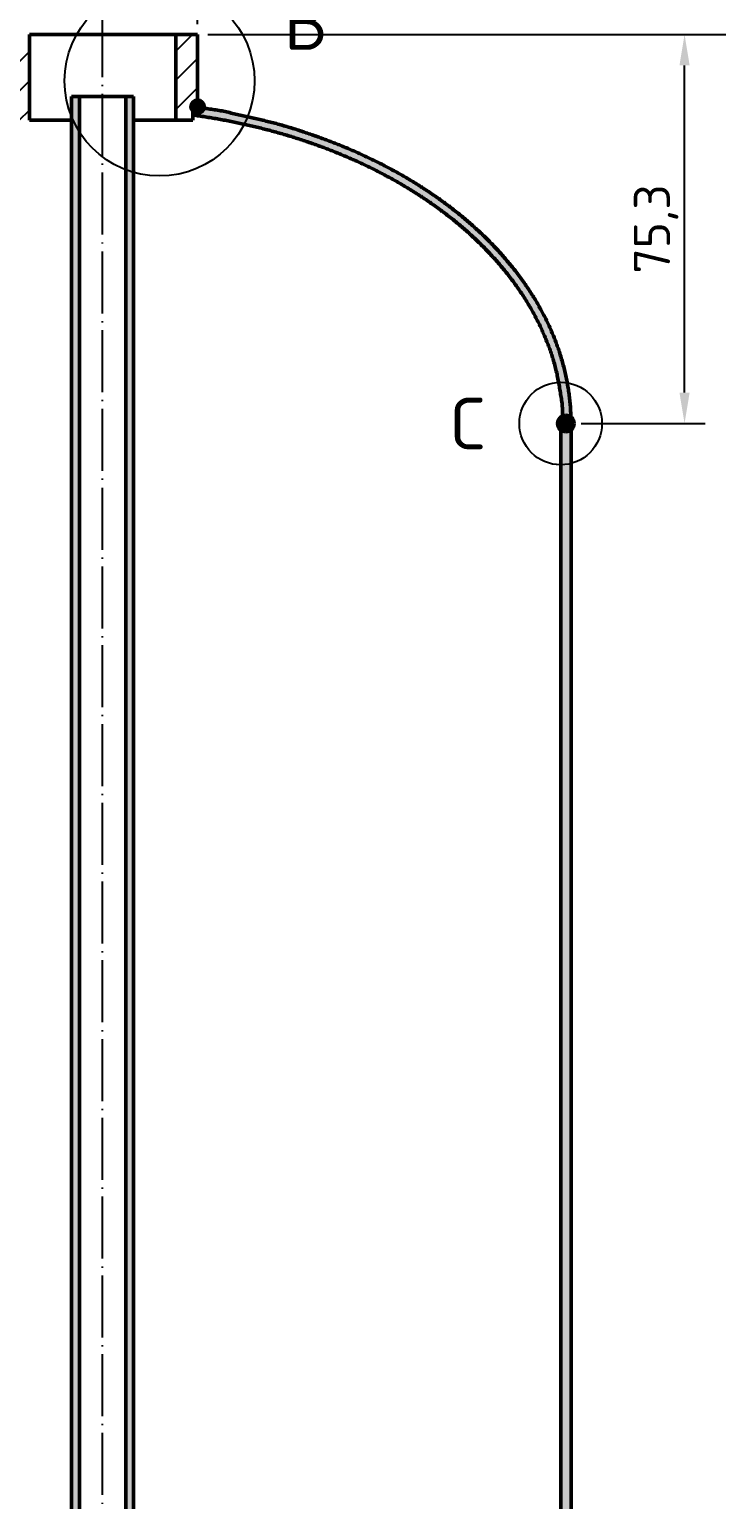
# Model space of a CAD drawing. Header units: millimetres. Extents: x 0 to 594, y 0 to 420.
# Drawn here: x 88.6 to 155.2, y 205.8 to 348.1 of the extents above; entities that cross this region are included whole.
import ezdxf
from ezdxf.enums import TextEntityAlignment as Align

# ---------------------------------------------------------------- set-up
doc = ezdxf.new("R2010")
doc.units = ezdxf.units.MM
doc.linetypes.add('ISO04-TRAZO-PUNTO', pattern=[7.625, 6, -0.75, 0.125, -0.75])
for name, color, linetype, lineweight in [('01-VISIBLE', 7, 'CONTINUOUS', 50), ('03-EJE', 1, 'ISO04-TRAZO-PUNTO', 25), ('04-COTA', 3, 'CONTINUOUS', 25), ('05-RAYADO', 8, 'CONTINUOUS', 25), ('06-TEXTO', 7, 'CONTINUOUS', 25), ('08-FINA', 5, 'CONTINUOUS', 25)]:
    doc.layers.add(name, color=color, linetype=linetype, lineweight=lineweight)
doc.styles.add('ISO3098', font='isocpeur.ttf')
doc.dimstyles.new('FLAMA-ISO', dxfattribs={"dimtxt": 3.5, "dimasz": 3, "dimexe": 2, "dimexo": 1, "dimgap": 1, "dimtad": 1, "dimdec": 1, "dimtxsty": 'ISO3098', "dimcen": 2.5, "dimclrd": 3, "dimclre": 3, "dimclrt": 3, "dimazin": 3, "dimtfac": 1, "dimtmove": 0, "dimatfit": 3, "dimlwd": 25, "dimlwe": 25})

msp = doc.modelspace()

# ---------------------------------------------------------------- hatches: boundary and pattern name
at = {"layer": '05-RAYADO'}
h = msp.add_hatch(dxfattribs=at)
h.set_pattern_fill('ANSI31', scale=0.62992)
h.paths.add_polyline_path([(88.581, 339.319), (86.92, 339.319), (86.92, 340.625), (86.475, 340.625), (86.475, 347.625), (88.581, 347.625)])
h = msp.add_hatch(dxfattribs=at)
h.set_pattern_fill('ANSI31', scale=0.62992)
h.paths.add_polyline_path([(104.875, 340.625), (104.43, 340.625), (104.43, 339.319), (102.769, 339.319), (102.769, 347.625), (104.875, 347.625)])
h = msp.add_hatch(color=7, dxfattribs=at)
h.dxf.hatch_style = 1
h.paths.add_polyline_path([(93.425, 78.775), (92.675, 78.775), (92.675, 341.625), (93.425, 341.625)])
h = msp.add_hatch(color=7, dxfattribs=at)
h.dxf.hatch_style = 1
h.paths.add_polyline_path([(97.925, 341.625), (98.675, 341.625), (98.675, 78.775), (97.925, 78.775)])
h = msp.add_hatch(color=7, dxfattribs=at)
h.dxf.hatch_style = 1
h.paths.add_polyline_path([(105.515, 340.625), (105.507, 340.525), (105.484, 340.427), (105.445, 340.334), (105.393, 340.249), (105.328, 340.172), (105.251, 340.107), (105.166, 340.055), (105.073, 340.016), (104.975, 339.993), (104.875, 339.985), (104.775, 339.993), (104.677, 340.016), (104.584, 340.055), (104.499, 340.107), (104.422, 340.172), (104.357, 340.249), (104.305, 340.334), (104.266, 340.427), (104.243, 340.525), (104.235, 340.625), (104.243, 340.725), (104.266, 340.823), (104.305, 340.916), (104.357, 341.001), (104.422, 341.078), (104.499, 341.143), (104.584, 341.195), (104.677, 341.234), (104.775, 341.257), (104.875, 341.265), (104.975, 341.257), (105.073, 341.234), (105.166, 341.195), (105.251, 341.143), (105.328, 341.078), (105.393, 341.001), (105.445, 340.916), (105.484, 340.823), (105.507, 340.725)])
h = msp.add_hatch(color=7, dxfattribs=at)
h.dxf.hatch_style = 1
h.paths.add_polyline_path([(104.425, 340.625), (104.554, 340.608), (104.682, 340.59), (104.811, 340.573), (104.939, 340.555), (105.068, 340.537), (105.197, 340.52), (105.325, 340.502), (105.454, 340.484), (105.582, 340.466), (105.711, 340.448), (105.839, 340.43), (105.968, 340.412), (106.097, 340.394), (106.225, 340.376), (106.353, 340.357), (106.482, 340.338), (106.61, 340.319), (106.739, 340.3), (106.867, 340.28), (106.995, 340.26), (107.123, 340.239), (107.251, 340.218), (107.379, 340.195), (107.507, 340.171), (107.634, 340.145), (107.76, 340.116), (107.886, 340.083), (108.011, 340.049), (108.136, 340.015), (108.262, 339.983), (108.388, 339.952), (108.515, 339.922), (108.641, 339.893), (108.768, 339.864), (108.894, 339.836), (109.021, 339.807), (109.147, 339.779), (109.274, 339.75), (109.401, 339.722), (109.528, 339.694), (109.654, 339.666), (109.781, 339.638), (109.908, 339.609), (110.034, 339.581), (110.161, 339.553), (110.288, 339.524), (110.414, 339.496), (110.541, 339.467), (110.667, 339.438), (110.794, 339.409), (110.92, 339.38), (111.047, 339.35), (111.173, 339.321), (111.299, 339.291), (111.426, 339.261), (111.552, 339.23), (111.678, 339.2), (111.804, 339.169), (111.93, 339.138), (112.056, 339.106), (112.182, 339.074), (112.307, 339.041), (112.433, 339.009), (112.558, 338.975), (112.684, 338.942), (112.809, 338.908), (112.934, 338.873), (113.059, 338.838), (113.184, 338.803), (113.309, 338.767), (113.434, 338.731), (113.558, 338.694), (113.682, 338.657), (113.807, 338.62), (113.931, 338.582), (114.055, 338.544), (114.179, 338.505), (114.303, 338.466), (114.426, 338.427), (114.55, 338.387), (114.673, 338.347), (114.797, 338.307), (114.92, 338.266), (115.043, 338.225), (115.166, 338.184), (115.289, 338.143), (115.412, 338.101), (115.535, 338.059), (115.658, 338.017), (115.781, 337.975), (115.903, 337.932), (116.026, 337.889), (116.148, 337.846), (116.271, 337.803), (116.393, 337.76), (116.515, 337.716), (116.638, 337.672), (116.76, 337.628), (116.882, 337.584), (117.004, 337.539), (117.125, 337.495), (117.247, 337.45), (117.369, 337.404), (117.49, 337.359), (117.612, 337.313), (117.733, 337.267), (117.854, 337.221), (117.976, 337.174), (118.097, 337.127), (118.218, 337.08), (118.338, 337.033), (118.459, 336.985), (118.58, 336.937), (118.7, 336.889), (118.82, 336.84), (118.941, 336.791), (119.061, 336.742), (119.181, 336.692), (119.3, 336.642), (119.42, 336.592), (119.54, 336.541), (119.659, 336.491), (119.778, 336.439), (119.898, 336.388), (120.017, 336.336), (120.135, 336.284), (120.254, 336.231), (120.373, 336.178), (120.491, 336.125), (120.609, 336.072), (120.728, 336.018), (120.846, 335.964), (120.963, 335.91), (121.081, 335.855), (121.199, 335.8), (121.316, 335.745), (121.433, 335.689), (121.55, 335.633), (121.667, 335.577), (121.784, 335.52), (121.901, 335.463), (122.018, 335.406), (122.134, 335.349), (122.25, 335.291), (122.366, 335.233), (122.482, 335.175), (122.598, 335.116), (122.714, 335.057), (122.829, 334.998), (122.944, 334.938), (123.06, 334.878), (123.175, 334.818), (123.289, 334.758), (123.404, 334.697), (123.519, 334.636), (123.633, 334.574), (123.747, 334.513), (123.861, 334.451), (123.975, 334.388), (124.089, 334.326), (124.202, 334.263), (124.316, 334.199), (124.429, 334.136), (124.542, 334.072), (124.655, 334.008), (124.767, 333.943), (124.88, 333.878), (124.992, 333.813), (125.104, 333.748), (125.216, 333.682), (125.327, 333.616), (125.439, 333.549), (125.55, 333.482), (125.661, 333.415), (125.772, 333.348), (125.883, 333.28), (125.993, 333.212), (126.104, 333.143), (126.214, 333.075), (126.324, 333.006), (126.433, 332.936), (126.543, 332.866), (126.652, 332.796), (126.761, 332.726), (126.87, 332.655), (126.979, 332.584), (127.087, 332.513), (127.195, 332.441), (127.303, 332.369), (127.411, 332.297), (127.518, 332.224), (127.626, 332.151), (127.733, 332.077), (127.84, 332.004), (127.946, 331.93), (128.053, 331.855), (128.159, 331.781), (128.265, 331.706), (128.37, 331.63), (128.476, 331.554), (128.581, 331.478), (128.686, 331.402), (128.791, 331.325), (128.895, 331.248), (128.999, 331.171), (129.103, 331.093), (129.207, 331.015), (129.31, 330.937), (129.413, 330.858), (129.516, 330.779), (129.619, 330.699), (129.721, 330.62), (129.824, 330.539), (129.925, 330.459), (130.027, 330.378), (130.128, 330.297), (130.229, 330.216), (130.33, 330.134), (130.431, 330.052), (130.531, 329.969), (130.631, 329.886), (130.73, 329.803), (130.83, 329.72), (130.929, 329.636), (131.028, 329.551), (131.126, 329.467), (131.224, 329.382), (131.322, 329.297), (131.42, 329.211), (131.517, 329.125), (131.614, 329.039), (131.71, 328.952), (131.807, 328.865), (131.903, 328.778), (131.998, 328.69), (132.094, 328.602), (132.189, 328.514), (132.284, 328.425), (132.378, 328.336), (132.472, 328.246), (132.566, 328.156), (132.659, 328.066), (132.752, 327.976), (132.845, 327.885), (132.937, 327.794), (133.029, 327.702), (133.121, 327.61), (133.212, 327.518), (133.303, 327.426), (133.394, 327.333), (133.484, 327.239), (133.574, 327.146), (133.663, 327.052), (133.753, 326.957), (133.841, 326.863), (133.93, 326.767), (134.018, 326.672), (134.105, 326.576), (134.193, 326.48), (134.279, 326.384), (134.366, 326.287), (134.452, 326.19), (134.538, 326.092), (134.623, 325.994), (134.708, 325.896), (134.792, 325.798), (134.876, 325.699), (134.96, 325.6), (135.043, 325.5), (135.126, 325.4), (135.208, 325.3), (135.29, 325.199), (135.372, 325.098), (135.453, 324.997), (135.534, 324.895), (135.614, 324.793), (135.694, 324.691), (135.773, 324.588), (135.852, 324.485), (135.93, 324.381), (136.008, 324.278), (136.086, 324.174), (136.163, 324.069), (136.24, 323.964), (136.316, 323.859), (136.392, 323.754), (136.467, 323.648), (136.541, 323.542), (136.616, 323.435), (136.689, 323.329), (136.763, 323.221), (136.835, 323.114), (136.908, 323.006), (136.979, 322.898), (137.051, 322.79), (137.122, 322.681), (137.192, 322.572), (137.262, 322.462), (137.331, 322.352), (137.399, 322.242), (137.468, 322.132), (137.535, 322.021), (137.602, 321.91), (137.669, 321.798), (137.735, 321.687), (137.801, 321.575), (137.865, 321.462), (137.93, 321.35), (137.994, 321.237), (138.057, 321.123), (138.12, 321.01), (138.182, 320.896), (138.243, 320.781), (138.305, 320.667), (138.365, 320.552), (138.425, 320.437), (138.484, 320.321), (138.543, 320.206), (138.601, 320.089), (138.658, 319.973), (138.715, 319.856), (138.772, 319.739), (138.827, 319.622), (138.882, 319.505), (138.937, 319.387), (138.991, 319.269), (139.044, 319.15), (139.097, 319.032), (139.149, 318.913), (139.2, 318.794), (139.251, 318.674), (139.301, 318.554), (139.35, 318.434), (139.399, 318.314), (139.447, 318.194), (139.495, 318.073), (139.542, 317.952), (139.588, 317.83), (139.633, 317.709), (139.678, 317.587), (139.723, 317.465), (139.766, 317.343), (139.809, 317.22), (139.851, 317.098), (139.893, 316.975), (139.933, 316.851), (139.974, 316.728), (140.013, 316.604), (140.052, 316.48), (140.09, 316.356), (140.127, 316.232), (140.164, 316.107), (140.2, 315.983), (140.235, 315.858), (140.27, 315.733), (140.303, 315.607), (140.336, 315.482), (140.369, 315.356), (140.4, 315.23), (140.431, 315.104), (140.462, 314.978), (140.491, 314.852), (140.52, 314.725), (140.548, 314.598), (140.575, 314.471), (140.601, 314.344), (140.627, 314.217), (140.652, 314.09), (140.676, 313.962), (140.7, 313.835), (140.723, 313.707), (140.745, 313.579), (140.766, 313.451), (140.787, 313.323), (140.806, 313.194), (140.825, 313.066), (140.844, 312.937), (140.861, 312.809), (140.878, 312.68), (140.894, 312.551), (140.909, 312.422), (140.924, 312.293), (140.937, 312.164), (140.95, 312.035), (140.962, 311.906), (140.974, 311.777), (140.984, 311.647), (140.994, 311.518), (141.003, 311.388), (141.011, 311.259), (141.018, 311.129), (141.025, 311), (141.031, 310.87), (141.036, 310.74), (141.04, 310.61), (141.044, 310.481), (141.047, 310.351), (141.048, 310.221), (141.05, 310.091), (141.05, 309.962), (140.25, 309.962), (140.25, 310.088), (140.249, 310.215), (140.249, 310.342), (140.248, 310.468), (140.246, 310.595), (140.244, 310.722), (140.242, 310.848), (140.238, 310.975), (140.234, 311.102), (140.23, 311.228), (140.224, 311.355), (140.216, 311.481), (140.208, 311.607), (140.197, 311.734), (140.185, 311.86), (140.171, 311.986), (140.155, 312.111), (140.138, 312.237), (140.119, 312.362), (140.099, 312.487), (140.079, 312.612), (140.059, 312.738), (140.039, 312.863), (140.019, 312.988), (139.998, 313.113), (139.977, 313.237), (139.956, 313.362), (139.934, 313.487), (139.912, 313.612), (139.89, 313.737), (139.867, 313.861), (139.844, 313.986), (139.82, 314.11), (139.796, 314.235), (139.771, 314.359), (139.746, 314.483), (139.72, 314.607), (139.693, 314.731), (139.666, 314.855), (139.638, 314.978), (139.609, 315.102), (139.58, 315.225), (139.55, 315.348), (139.518, 315.47), (139.486, 315.593), (139.453, 315.715), (139.419, 315.837), (139.384, 315.959), (139.348, 316.081), (139.312, 316.202), (139.274, 316.323), (139.236, 316.444), (139.197, 316.564), (139.157, 316.684), (139.116, 316.804), (139.075, 316.924), (139.033, 317.043), (138.99, 317.163), (138.946, 317.282), (138.902, 317.4), (138.857, 317.519), (138.811, 317.637), (138.765, 317.755), (138.718, 317.873), (138.671, 317.99), (138.623, 318.108), (138.575, 318.225), (138.526, 318.341), (138.477, 318.458), (138.427, 318.574), (138.376, 318.691), (138.325, 318.807), (138.273, 318.922), (138.221, 319.038), (138.168, 319.153), (138.115, 319.268), (138.061, 319.382), (138.006, 319.497), (137.951, 319.611), (137.895, 319.724), (137.839, 319.838), (137.782, 319.951), (137.725, 320.064), (137.667, 320.177), (137.608, 320.289), (137.549, 320.401), (137.489, 320.513), (137.429, 320.624), (137.368, 320.735), (137.306, 320.846), (137.244, 320.956), (137.181, 321.066), (137.118, 321.176), (137.054, 321.285), (136.99, 321.394), (136.925, 321.503), (136.859, 321.612), (136.794, 321.72), (136.727, 321.828), (136.66, 321.935), (136.592, 322.042), (136.524, 322.149), (136.456, 322.256), (136.387, 322.362), (136.317, 322.468), (136.247, 322.573), (136.177, 322.678), (136.105, 322.783), (136.034, 322.888), (135.962, 322.992), (135.89, 323.096), (135.817, 323.2), (135.743, 323.303), (135.669, 323.406), (135.595, 323.509), (135.52, 323.611), (135.445, 323.713), (135.37, 323.814), (135.294, 323.916), (135.217, 324.017), (135.14, 324.117), (135.063, 324.218), (134.985, 324.318), (134.907, 324.417), (134.828, 324.516), (134.749, 324.615), (134.669, 324.714), (134.589, 324.812), (134.509, 324.91), (134.428, 325.008), (134.347, 325.105), (134.265, 325.202), (134.183, 325.298), (134.101, 325.395), (134.018, 325.49), (133.935, 325.586), (133.851, 325.681), (133.767, 325.776), (133.683, 325.87), (133.598, 325.964), (133.513, 326.058), (133.427, 326.152), (133.341, 326.245), (133.255, 326.338), (133.168, 326.43), (133.081, 326.522), (132.994, 326.614), (132.906, 326.705), (132.818, 326.796), (132.73, 326.887), (132.641, 326.977), (132.552, 327.067), (132.462, 327.157), (132.372, 327.246), (132.282, 327.335), (132.192, 327.424), (132.101, 327.512), (132.01, 327.6), (131.918, 327.688), (131.827, 327.775), (131.734, 327.862), (131.642, 327.949), (131.549, 328.035), (131.456, 328.121), (131.363, 328.206), (131.269, 328.292), (131.175, 328.376), (131.081, 328.461), (130.986, 328.545), (130.891, 328.629), (130.796, 328.713), (130.7, 328.796), (130.604, 328.879), (130.508, 328.961), (130.412, 329.043), (130.315, 329.125), (130.218, 329.207), (130.121, 329.288), (130.023, 329.369), (129.926, 329.449), (129.828, 329.529), (129.729, 329.609), (129.631, 329.689), (129.532, 329.768), (129.432, 329.847), (129.333, 329.925), (129.233, 330.003), (129.133, 330.081), (129.033, 330.159), (128.933, 330.236), (128.832, 330.313), (128.731, 330.389), (128.63, 330.465), (128.528, 330.541), (128.427, 330.617), (128.325, 330.692), (128.222, 330.767), (128.12, 330.841), (128.017, 330.916), (127.914, 330.989), (127.811, 331.063), (127.708, 331.136), (127.604, 331.209), (127.5, 331.282), (127.396, 331.354), (127.292, 331.426), (127.188, 331.497), (127.083, 331.569), (126.978, 331.64), (126.873, 331.71), (126.767, 331.781), (126.662, 331.851), (126.556, 331.92), (126.45, 331.99), (126.344, 332.059), (126.237, 332.127), (126.131, 332.196), (126.024, 332.264), (125.917, 332.332), (125.81, 332.399), (125.702, 332.466), (125.594, 332.533), (125.487, 332.599), (125.379, 332.666), (125.27, 332.731), (125.162, 332.797), (125.053, 332.862), (124.945, 332.927), (124.836, 332.992), (124.726, 333.056), (124.617, 333.12), (124.508, 333.184), (124.398, 333.247), (124.288, 333.31), (124.178, 333.373), (124.068, 333.435), (123.957, 333.497), (123.847, 333.559), (123.736, 333.621), (123.625, 333.682), (123.514, 333.743), (123.403, 333.803), (123.291, 333.864), (123.18, 333.924), (123.068, 333.983), (122.956, 334.043), (122.844, 334.102), (122.732, 334.16), (122.619, 334.219), (122.507, 334.277), (122.394, 334.335), (122.281, 334.392), (122.168, 334.45), (122.055, 334.507), (121.942, 334.563), (121.828, 334.62), (121.715, 334.676), (121.601, 334.731), (121.487, 334.787), (121.373, 334.842), (121.259, 334.897), (121.144, 334.951), (121.03, 335.006), (120.915, 335.06), (120.801, 335.113), (120.686, 335.167), (120.571, 335.22), (120.456, 335.272), (120.34, 335.325), (120.225, 335.377), (120.109, 335.429), (119.994, 335.481), (119.878, 335.532), (119.762, 335.583), (119.646, 335.634), (119.53, 335.684), (119.413, 335.734), (119.297, 335.784), (119.18, 335.834), (119.064, 335.883), (118.947, 335.932), (118.83, 335.981), (118.713, 336.029), (118.596, 336.078), (118.478, 336.125), (118.361, 336.173), (118.243, 336.22), (118.126, 336.267), (118.008, 336.314), (117.89, 336.361), (117.772, 336.407), (117.654, 336.453), (117.536, 336.498), (117.418, 336.543), (117.299, 336.588), (117.181, 336.633), (117.062, 336.678), (116.943, 336.722), (116.824, 336.766), (116.706, 336.809), (116.587, 336.853), (116.467, 336.896), (116.348, 336.939), (116.229, 336.981), (116.109, 337.023), (115.99, 337.065), (115.87, 337.107), (115.751, 337.148), (115.631, 337.19), (115.511, 337.23), (115.391, 337.271), (115.271, 337.311), (115.15, 337.351), (115.03, 337.391), (114.91, 337.431), (114.789, 337.47), (114.669, 337.509), (114.548, 337.547), (114.427, 337.586), (114.307, 337.624), (114.186, 337.662), (114.065, 337.699), (113.944, 337.737), (113.823, 337.774), (113.701, 337.811), (113.58, 337.847), (113.459, 337.883), (113.337, 337.919), (113.216, 337.955), (113.094, 337.99), (112.972, 338.025), (112.851, 338.06), (112.729, 338.095), (112.607, 338.129), (112.485, 338.163), (112.363, 338.197), (112.24, 338.231), (112.118, 338.264), (111.996, 338.297), (111.874, 338.33), (111.751, 338.362), (111.629, 338.394), (111.506, 338.426), (111.383, 338.458), (111.261, 338.49), (111.138, 338.521), (111.015, 338.552), (110.892, 338.582), (110.769, 338.613), (110.646, 338.643), (110.523, 338.673), (110.4, 338.702), (110.276, 338.732), (110.153, 338.761), (110.03, 338.789), (109.906, 338.818), (109.783, 338.846), (109.659, 338.874), (109.536, 338.902), (109.412, 338.929), (109.288, 338.957), (109.165, 338.984), (109.041, 339.01), (108.917, 339.037), (108.793, 339.063), (108.669, 339.089), (108.545, 339.115), (108.421, 339.14), (108.297, 339.165), (108.172, 339.19), (108.048, 339.215), (107.924, 339.239), (107.8, 339.263), (107.675, 339.287), (107.551, 339.311), (107.426, 339.334), (107.302, 339.357), (107.177, 339.38), (107.052, 339.403), (106.928, 339.425), (106.803, 339.447), (106.678, 339.469), (106.553, 339.491), (106.428, 339.512), (106.304, 339.533), (106.179, 339.554), (106.054, 339.575), (105.929, 339.595), (105.803, 339.615), (105.678, 339.635), (105.553, 339.654), (105.428, 339.674), (105.303, 339.693), (105.177, 339.712), (105.052, 339.73), (104.927, 339.748), (104.801, 339.766), (104.676, 339.784), (104.55, 339.802), (104.425, 339.819)])
h = msp.add_hatch(color=7, dxfattribs=at)
h.dxf.hatch_style = 1
h.paths.add_polyline_path([(141.35, 309.962), (141.344, 309.861), (141.325, 309.763), (141.294, 309.667), (141.251, 309.576), (141.197, 309.491), (141.133, 309.414), (141.06, 309.345), (140.979, 309.286), (140.891, 309.238), (140.797, 309.201), (140.7, 309.176), (140.6, 309.163), (140.5, 309.163), (140.4, 309.176), (140.303, 309.201), (140.209, 309.238), (140.121, 309.286), (140.04, 309.345), (139.967, 309.414), (139.903, 309.491), (139.849, 309.576), (139.806, 309.667), (139.775, 309.763), (139.756, 309.861), (139.75, 309.962), (139.756, 310.062), (139.775, 310.16), (139.806, 310.256), (139.849, 310.347), (139.903, 310.432), (139.967, 310.509), (140.04, 310.578), (140.121, 310.637), (140.209, 310.685), (140.303, 310.722), (140.4, 310.747), (140.5, 310.76), (140.6, 310.76), (140.7, 310.747), (140.797, 310.722), (140.891, 310.685), (140.979, 310.637), (141.06, 310.578), (141.133, 310.509), (141.197, 310.432), (141.251, 310.347), (141.294, 310.256), (141.325, 310.16), (141.344, 310.062)])
h = msp.add_hatch(color=7, dxfattribs=at)
h.dxf.hatch_style = 1
h.paths.add_polyline_path([(140.05, 309.962), (141.05, 309.962), (141.05, 66.375), (140.05, 66.375)])

# ---------------------------------------------------------------- linework, layer by layer
at = {"layer": '01-VISIBLE'}
for p, q in [((88.581, 339.319), (88.581, 347.625)), ((104.875, 347.625), (102.769, 347.625)), ((102.769, 347.625), (102.769, 339.319)), ((104.875, 340.625), (104.875, 347.625)), ((92.675, 78.775), (92.675, 341.625)), ((93.425, 341.625), (92.675, 341.625)), ((93.425, 78.775), (93.425, 341.625)), ((98.675, 341.625), (97.925, 341.625)), ((97.925, 78.775), (97.925, 341.625)), ((98.675, 78.775), (98.675, 341.625)), ((104.425, 340.625), (104.425, 339.819)), ((104.43, 339.319), (104.43, 340.625)), ((104.875, 340.625), (104.43, 340.625)), ((104.43, 339.319), (102.769, 339.319)), ((141.05, 309.962), (140.05, 309.962)), ((140.05, 66.375), (140.05, 309.962)), ((140.25, 309.962), (141.05, 309.962)), ((141.05, 66.375), (141.05, 309.962))]:
    msp.add_line(p, q, dxfattribs=at)
for points in [[(102.769, 347.625), (102.618, 347.625), (102.467, 347.625), (102.316, 347.625), (102.165, 347.625), (102.014, 347.625), (101.863, 347.625), (101.712, 347.625), (101.562, 347.625), (101.411, 347.625), (101.26, 347.625), (101.109, 347.625), (100.958, 347.625), (100.807, 347.625), (100.656, 347.625), (100.505, 347.625), (100.354, 347.625), (100.203, 347.625), (100.052, 347.625), (99.901, 347.625), (99.75, 347.625), (99.599, 347.625), (99.448, 347.625), (99.297, 347.625), (99.147, 347.625), (98.996, 347.625), (98.845, 347.625), (98.694, 347.625), (98.543, 347.625), (98.392, 347.625), (98.241, 347.625), (98.09, 347.625), (97.939, 347.625), (97.788, 347.625), (97.637, 347.625), (97.486, 347.625), (97.335, 347.625), (97.184, 347.625), (97.033, 347.625), (96.882, 347.625), (96.732, 347.625), (96.581, 347.625), (96.43, 347.625), (96.279, 347.625), (96.128, 347.625), (95.977, 347.625), (95.826, 347.625), (95.675, 347.625), (95.524, 347.625), (95.373, 347.625), (95.222, 347.625), (95.071, 347.625), (94.92, 347.625), (94.769, 347.625), (94.618, 347.625), (94.468, 347.625), (94.317, 347.625), (94.166, 347.625), (94.015, 347.625), (93.864, 347.625), (93.713, 347.625), (93.562, 347.625), (93.411, 347.625), (93.26, 347.625), (93.109, 347.625), (92.958, 347.625), (92.807, 347.625), (92.656, 347.625), (92.505, 347.625), (92.354, 347.625), (92.203, 347.625), (92.053, 347.625), (91.902, 347.625), (91.751, 347.625), (91.6, 347.625), (91.449, 347.625), (91.298, 347.625), (91.147, 347.625), (90.996, 347.625), (90.845, 347.625), (90.694, 347.625), (90.543, 347.625), (90.392, 347.625), (90.241, 347.625), (90.09, 347.625), (89.939, 347.625), (89.788, 347.625), (89.638, 347.625), (89.487, 347.625), (89.336, 347.625), (89.185, 347.625), (89.034, 347.625), (88.883, 347.625), (88.732, 347.625), (88.581, 347.625)], [(97.925, 341.625), (97.775, 341.625), (97.625, 341.625), (97.475, 341.625), (97.325, 341.625), (97.175, 341.625), (97.025, 341.625), (96.875, 341.625), (96.725, 341.625), (96.575, 341.625), (96.425, 341.625), (96.275, 341.625), (96.125, 341.625), (95.975, 341.625), (95.825, 341.625), (95.675, 341.625), (95.525, 341.625), (95.375, 341.625), (95.225, 341.625), (95.075, 341.625), (94.925, 341.625), (94.775, 341.625), (94.625, 341.625), (94.475, 341.625), (94.325, 341.625), (94.175, 341.625), (94.025, 341.625), (93.875, 341.625), (93.725, 341.625), (93.575, 341.625), (93.425, 341.625)], [(141.05, 309.962), (141.049, 310.112), (141.048, 310.262), (141.045, 310.412), (141.042, 310.562), (141.037, 310.712), (141.031, 310.862), (141.024, 311.012), (141.017, 311.161), (141.008, 311.311), (140.998, 311.461), (140.987, 311.611), (140.975, 311.76), (140.962, 311.91), (140.948, 312.059), (140.933, 312.208), (140.916, 312.358), (140.899, 312.507), (140.881, 312.656), (140.862, 312.804), (140.842, 312.953), (140.82, 313.102), (140.798, 313.25), (140.775, 313.398), (140.75, 313.546), (140.725, 313.694), (140.699, 313.842), (140.671, 313.989), (140.643, 314.137), (140.614, 314.284), (140.583, 314.431), (140.552, 314.578), (140.52, 314.724), (140.487, 314.871), (140.452, 315.017), (140.417, 315.163), (140.381, 315.308), (140.344, 315.454), (140.306, 315.599), (140.267, 315.744), (140.227, 315.888), (140.186, 316.033), (140.144, 316.177), (140.101, 316.32), (140.057, 316.464), (140.012, 316.607), (139.966, 316.75), (139.92, 316.893), (139.872, 317.035), (139.824, 317.177), (139.775, 317.319), (139.724, 317.46), (139.673, 317.601), (139.621, 317.742), (139.568, 317.882), (139.514, 318.022), (139.46, 318.162), (139.404, 318.302), (139.348, 318.441), (139.29, 318.579), (139.232, 318.718), (139.173, 318.856), (139.114, 318.993), (139.053, 319.131), (138.991, 319.267), (138.929, 319.404), (138.866, 319.54), (138.802, 319.676), (138.737, 319.811), (138.672, 319.946), (138.605, 320.081), (138.538, 320.215), (138.47, 320.349), (138.401, 320.482), (138.332, 320.615), (138.262, 320.748), (138.19, 320.88), (138.119, 321.012), (138.046, 321.143), (137.973, 321.274), (137.899, 321.404), (137.824, 321.534), (137.748, 321.664), (137.672, 321.793), (137.595, 321.922), (137.517, 322.05), (137.439, 322.178), (137.36, 322.306), (137.28, 322.433), (137.199, 322.56), (137.118, 322.686), (137.036, 322.811), (136.954, 322.937), (136.871, 323.062), (136.787, 323.186), (136.702, 323.31), (136.617, 323.434), (136.531, 323.557), (136.445, 323.679), (136.357, 323.801), (136.27, 323.923), (136.181, 324.044), (136.092, 324.165), (136.003, 324.286), (135.912, 324.405), (135.822, 324.525), (135.73, 324.644), (135.638, 324.762), (135.545, 324.88), (135.452, 324.998), (135.358, 325.115), (135.264, 325.232), (135.169, 325.348), (135.073, 325.464), (134.977, 325.579), (134.881, 325.694), (134.784, 325.808), (134.686, 325.922), (134.587, 326.035), (134.489, 326.148), (134.389, 326.261), (134.289, 326.373), (134.189, 326.484), (134.088, 326.595), (133.987, 326.706), (133.885, 326.816), (133.782, 326.926), (133.679, 327.035), (133.576, 327.143), (133.472, 327.252), (133.368, 327.359), (133.263, 327.467), (133.157, 327.574), (133.052, 327.68), (132.945, 327.786), (132.838, 327.891), (132.731, 327.996), (132.624, 328.101), (132.515, 328.205), (132.407, 328.308), (132.298, 328.411), (132.188, 328.514), (132.078, 328.616), (131.968, 328.718), (131.857, 328.819), (131.746, 328.92), (131.634, 329.02), (131.522, 329.12), (131.41, 329.219), (131.297, 329.318), (131.184, 329.417), (131.07, 329.515), (130.956, 329.612), (130.842, 329.709), (130.727, 329.806), (130.612, 329.902), (130.496, 329.998), (130.38, 330.093), (130.264, 330.188), (130.147, 330.282), (130.03, 330.376), (129.912, 330.469), (129.795, 330.562), (129.676, 330.655), (129.558, 330.747), (129.439, 330.838), (129.32, 330.929), (129.2, 331.02), (129.08, 331.11), (128.96, 331.2), (128.839, 331.289), (128.719, 331.378), (128.597, 331.466), (128.476, 331.554), (128.354, 331.642), (128.232, 331.729), (128.109, 331.816), (127.986, 331.902), (127.863, 331.987), (127.74, 332.073), (127.616, 332.158), (127.492, 332.242), (127.367, 332.326), (127.243, 332.409), (127.118, 332.492), (126.992, 332.575), (126.867, 332.657), (126.741, 332.739), (126.615, 332.82), (126.488, 332.901), (126.362, 332.982), (126.235, 333.062), (126.107, 333.141), (125.98, 333.22), (125.852, 333.299), (125.724, 333.377), (125.596, 333.455), (125.467, 333.532), (125.338, 333.609), (125.209, 333.686), (125.08, 333.762), (124.95, 333.837), (124.82, 333.912), (124.69, 333.987), (124.56, 334.062), (124.429, 334.135), (124.299, 334.209), (124.167, 334.282), (124.036, 334.355), (123.905, 334.427), (123.773, 334.499), (123.641, 334.57), (123.509, 334.641), (123.376, 334.712), (123.244, 334.782), (123.111, 334.852), (122.978, 334.921), (122.844, 334.99), (122.711, 335.058), (122.577, 335.126), (122.443, 335.194), (122.309, 335.261), (122.175, 335.328), (122.04, 335.395), (121.906, 335.461), (121.771, 335.527), (121.636, 335.592), (121.5, 335.657), (121.365, 335.721), (121.229, 335.786), (121.093, 335.849), (120.957, 335.912), (120.821, 335.975), (120.685, 336.038), (120.548, 336.1), (120.411, 336.161), (120.274, 336.222), (120.137, 336.283), (119.999, 336.343), (119.862, 336.403), (119.724, 336.463), (119.586, 336.522), (119.448, 336.58), (119.309, 336.638), (119.171, 336.696), (119.032, 336.753), (118.893, 336.81), (118.754, 336.867), (118.615, 336.923), (118.476, 336.978), (118.336, 337.034), (118.197, 337.088), (118.057, 337.143), (117.917, 337.197), (117.777, 337.25), (117.636, 337.304), (117.496, 337.357), (117.355, 337.409), (117.215, 337.462), (117.074, 337.514), (116.933, 337.565), (116.792, 337.617), (116.651, 337.668), (116.51, 337.718), (116.368, 337.769), (116.227, 337.819), (116.085, 337.868), (115.944, 337.918), (115.802, 337.967), (115.66, 338.016), (115.518, 338.065), (115.376, 338.113), (115.234, 338.161), (115.092, 338.209), (114.949, 338.257), (114.807, 338.304), (114.664, 338.35), (114.521, 338.396), (114.379, 338.442), (114.235, 338.487), (114.092, 338.532), (113.949, 338.577), (113.805, 338.62), (113.662, 338.663), (113.518, 338.706), (113.374, 338.748), (113.23, 338.79), (113.085, 338.831), (112.941, 338.871), (112.796, 338.911), (112.651, 338.95), (112.506, 338.989), (112.361, 339.027), (112.216, 339.065), (112.071, 339.102), (111.925, 339.139), (111.779, 339.175), (111.634, 339.211), (111.488, 339.246), (111.342, 339.281), (111.196, 339.315), (111.05, 339.35), (110.904, 339.384), (110.757, 339.417), (110.611, 339.451), (110.465, 339.484), (110.318, 339.517), (110.172, 339.55), (110.026, 339.583), (109.879, 339.616), (109.733, 339.648), (109.586, 339.681), (109.44, 339.714), (109.293, 339.746), (109.147, 339.779), (109, 339.812), (108.854, 339.845), (108.708, 339.878), (108.561, 339.911), (108.415, 339.946), (108.269, 339.981), (108.124, 340.018), (107.979, 340.057), (107.834, 340.097), (107.689, 340.133), (107.542, 340.164), (107.395, 340.193), (107.247, 340.219), (107.099, 340.243), (106.951, 340.267), (106.802, 340.29), (106.654, 340.313), (106.506, 340.335), (106.357, 340.356), (106.209, 340.378), (106.06, 340.399), (105.912, 340.42), (105.763, 340.441), (105.614, 340.462), (105.466, 340.483), (105.317, 340.503), (105.168, 340.524), (105.02, 340.544), (104.871, 340.564), (104.722, 340.585), (104.574, 340.605), (104.425, 340.625)], [(92.675, 339.319), (92.523, 339.319), (92.372, 339.319), (92.22, 339.319), (92.068, 339.319), (91.917, 339.319), (91.765, 339.319), (91.614, 339.319), (91.462, 339.319), (91.31, 339.319), (91.159, 339.319), (91.007, 339.319), (90.855, 339.319), (90.704, 339.319), (90.552, 339.319), (90.401, 339.319), (90.249, 339.319), (90.097, 339.319), (89.946, 339.319), (89.794, 339.319), (89.642, 339.319), (89.491, 339.319), (89.339, 339.319), (89.188, 339.319), (89.036, 339.319), (88.884, 339.319), (88.733, 339.319), (88.581, 339.319)], [(102.769, 339.319), (102.617, 339.319), (102.466, 339.319), (102.314, 339.319), (102.162, 339.319), (102.011, 339.319), (101.859, 339.319), (101.708, 339.319), (101.556, 339.319), (101.404, 339.319), (101.253, 339.319), (101.101, 339.319), (100.949, 339.319), (100.798, 339.319), (100.646, 339.319), (100.495, 339.319), (100.343, 339.319), (100.191, 339.319), (100.04, 339.319), (99.888, 339.319), (99.736, 339.319), (99.585, 339.319), (99.433, 339.319), (99.282, 339.319), (99.13, 339.319), (98.978, 339.319), (98.827, 339.319), (98.675, 339.319)], [(104.425, 339.819), (104.574, 339.799), (104.723, 339.778), (104.872, 339.756), (105.021, 339.735), (105.169, 339.713), (105.318, 339.69), (105.467, 339.668), (105.615, 339.645), (105.764, 339.621), (105.912, 339.598), (106.061, 339.574), (106.209, 339.549), (106.357, 339.524), (106.506, 339.499), (106.654, 339.474), (106.802, 339.448), (106.95, 339.421), (107.098, 339.395), (107.246, 339.368), (107.394, 339.34), (107.541, 339.313), (107.689, 339.285), (107.837, 339.256), (107.984, 339.227), (108.132, 339.198), (108.279, 339.169), (108.427, 339.139), (108.574, 339.109), (108.721, 339.078), (108.868, 339.047), (109.015, 339.016), (109.162, 338.984), (109.309, 338.952), (109.456, 338.92), (109.603, 338.887), (109.75, 338.854), (109.896, 338.82), (110.043, 338.786), (110.189, 338.752), (110.335, 338.718), (110.482, 338.683), (110.628, 338.647), (110.774, 338.611), (110.92, 338.575), (111.066, 338.539), (111.211, 338.502), (111.357, 338.465), (111.503, 338.427), (111.648, 338.389), (111.794, 338.351), (111.939, 338.312), (112.084, 338.273), (112.229, 338.234), (112.374, 338.194), (112.519, 338.154), (112.664, 338.113), (112.809, 338.072), (112.953, 338.031), (113.098, 337.989), (113.242, 337.947), (113.386, 337.905), (113.53, 337.862), (113.674, 337.819), (113.818, 337.775), (113.962, 337.731), (114.106, 337.687), (114.249, 337.642), (114.393, 337.597), (114.536, 337.551), (114.679, 337.505), (114.822, 337.459), (114.965, 337.413), (115.108, 337.365), (115.251, 337.318), (115.393, 337.27), (115.536, 337.222), (115.678, 337.173), (115.82, 337.124), (115.962, 337.075), (116.104, 337.025), (116.246, 336.975), (116.387, 336.925), (116.529, 336.874), (116.67, 336.822), (116.811, 336.771), (116.952, 336.719), (117.093, 336.666), (117.234, 336.613), (117.375, 336.56), (117.515, 336.506), (117.655, 336.452), (117.796, 336.398), (117.936, 336.343), (118.075, 336.287), (118.215, 336.232), (118.355, 336.176), (118.494, 336.119), (118.633, 336.062), (118.772, 336.005), (118.911, 335.947), (119.05, 335.889), (119.188, 335.831), (119.327, 335.772), (119.465, 335.712), (119.603, 335.653), (119.741, 335.592), (119.878, 335.532), (120.016, 335.471), (120.153, 335.41), (120.29, 335.348), (120.427, 335.286), (120.564, 335.223), (120.7, 335.16), (120.836, 335.097), (120.973, 335.033), (121.108, 334.968), (121.244, 334.904), (121.38, 334.839), (121.515, 334.773), (121.65, 334.707), (121.785, 334.641), (121.92, 334.574), (122.054, 334.507), (122.189, 334.439), (122.323, 334.371), (122.457, 334.303), (122.59, 334.234), (122.724, 334.165), (122.857, 334.095), (122.99, 334.025), (123.123, 333.954), (123.255, 333.883), (123.388, 333.812), (123.52, 333.74), (123.651, 333.667), (123.783, 333.595), (123.914, 333.521), (124.045, 333.448), (124.176, 333.374), (124.307, 333.299), (124.437, 333.224), (124.567, 333.149), (124.697, 333.073), (124.827, 332.997), (124.956, 332.92), (125.085, 332.843), (125.214, 332.766), (125.343, 332.688), (125.471, 332.609), (125.599, 332.53), (125.727, 332.451), (125.854, 332.371), (125.981, 332.291), (126.108, 332.21), (126.235, 332.129), (126.361, 332.047), (126.487, 331.965), (126.613, 331.883), (126.738, 331.8), (126.863, 331.717), (126.988, 331.633), (127.113, 331.548), (127.237, 331.464), (127.361, 331.379), (127.484, 331.293), (127.608, 331.207), (127.731, 331.12), (127.853, 331.033), (127.976, 330.946), (128.098, 330.858), (128.219, 330.769), (128.34, 330.68), (128.461, 330.591), (128.582, 330.501), (128.702, 330.411), (128.822, 330.32), (128.942, 330.229), (129.061, 330.137), (129.18, 330.045), (129.298, 329.953), (129.416, 329.86), (129.534, 329.766), (129.651, 329.672), (129.768, 329.578), (129.885, 329.483), (130.001, 329.387), (130.117, 329.291), (130.232, 329.195), (130.347, 329.098), (130.462, 329.001), (130.576, 328.903), (130.69, 328.805), (130.803, 328.706), (130.916, 328.607), (131.029, 328.507), (131.141, 328.407), (131.253, 328.306), (131.364, 328.205), (131.475, 328.103), (131.585, 328.001), (131.695, 327.899), (131.805, 327.796), (131.914, 327.692), (132.022, 327.588), (132.13, 327.484), (132.238, 327.379), (132.345, 327.273), (132.452, 327.167), (132.558, 327.061), (132.664, 326.954), (132.769, 326.847), (132.874, 326.739), (132.978, 326.63), (133.082, 326.522), (133.185, 326.412), (133.288, 326.302), (133.39, 326.192), (133.492, 326.081), (133.593, 325.97), (133.693, 325.858), (133.794, 325.746), (133.893, 325.633), (133.992, 325.52), (134.09, 325.407), (134.188, 325.292), (134.286, 325.178), (134.382, 325.063), (134.478, 324.947), (134.574, 324.831), (134.669, 324.714), (134.763, 324.597), (134.857, 324.48), (134.95, 324.362), (135.043, 324.243), (135.135, 324.124), (135.226, 324.005), (135.317, 323.885), (135.407, 323.764), (135.496, 323.644), (135.585, 323.522), (135.673, 323.4), (135.761, 323.278), (135.848, 323.156), (135.934, 323.032), (136.02, 322.909), (136.105, 322.785), (136.189, 322.66), (136.272, 322.535), (136.355, 322.41), (136.438, 322.284), (136.519, 322.157), (136.6, 322.031), (136.68, 321.903), (136.759, 321.776), (136.838, 321.647), (136.916, 321.519), (136.993, 321.39), (137.069, 321.26), (137.145, 321.13), (137.219, 321), (137.293, 320.869), (137.366, 320.737), (137.439, 320.605), (137.51, 320.473), (137.581, 320.34), (137.651, 320.207), (137.72, 320.074), (137.788, 319.94), (137.855, 319.805), (137.922, 319.67), (137.988, 319.535), (138.053, 319.4), (138.117, 319.264), (138.18, 319.127), (138.242, 318.99), (138.304, 318.853), (138.365, 318.716), (138.425, 318.578), (138.484, 318.44), (138.543, 318.301), (138.601, 318.162), (138.658, 318.023), (138.714, 317.884), (138.769, 317.744), (138.824, 317.604), (138.878, 317.464), (138.931, 317.323), (138.983, 317.182), (139.034, 317.04), (139.084, 316.898), (139.133, 316.756), (139.181, 316.614), (139.227, 316.471), (139.273, 316.328), (139.317, 316.184), (139.36, 316.04), (139.402, 315.895), (139.443, 315.751), (139.483, 315.606), (139.521, 315.46), (139.558, 315.315), (139.594, 315.168), (139.628, 315.022), (139.661, 314.875), (139.694, 314.729), (139.725, 314.582), (139.756, 314.434), (139.785, 314.287), (139.814, 314.139), (139.842, 313.992), (139.87, 313.844), (139.897, 313.696), (139.923, 313.548), (139.949, 313.4), (139.975, 313.252), (139.999, 313.103), (140.024, 312.955), (140.048, 312.807), (140.072, 312.658), (140.096, 312.51), (140.119, 312.361), (140.141, 312.212), (140.161, 312.063), (140.179, 311.914), (140.195, 311.764), (140.207, 311.615), (140.217, 311.465), (140.226, 311.314), (140.232, 311.164), (140.237, 311.014), (140.241, 310.864), (140.244, 310.713), (140.247, 310.563), (140.248, 310.413), (140.249, 310.262), (140.25, 310.112), (140.25, 309.962)]]:
    msp.add_lwpolyline(points, dxfattribs=at)
for centre, radius, start, end in [((104.875, 340.625), 0.64, 90, -90), ((104.875, 340.625), 0.64, 0, 90), ((104.875, 340.625), 0.64, -90, 0), ((140.55, 309.962), 0.8, 90, -90), ((140.55, 309.962), 0.8, 0, 90), ((140.55, 309.962), 0.8, -90, 0)]:
    msp.add_arc(centre, radius, start, end, dxfattribs=at)
at = {"layer": '03-EJE'}
msp.add_line((95.675, 61.375), (95.675, 352.625), dxfattribs=at)
at = {"layer": '08-FINA'}
for centre, radius in [((101.195, 343.125), 9.2), ((140.05, 309.962), 4)]:
    msp.add_circle(centre, radius, dxfattribs=at)

# ---------------------------------------------------------------- texts
at = {"layer": '06-TEXTO', "style": 'ISO3098'}
for s, p in [('B', (115.395, 348.645)), ('C', (131.05, 309.962))]:
    msp.add_text(s, height=5, dxfattribs=at).set_placement(p, align=Align.MIDDLE_CENTER)

# ---------------------------------------------------------------- dimensions: what is measured, and where the dimension line sits
at = {"layer": '04-COTA'}
msp.add_linear_dim(base=(86.475, 352.625), p1=(86.475, 347.625), p2=(104.875, 347.625), dimstyle='FLAMA-ISO', override={"dimlfac": 2, "dimpost": '%%c<>'}, dxfattribs=at).render()
for base, p1 in [((163.05, 66.375), (141.05, 66.375)), ((152.05, 309.962), (141.05, 309.962))]:
    msp.add_linear_dim(base=base, p1=p1, p2=(104.875, 347.625), angle=90, dimstyle='FLAMA-ISO', override={"dimlfac": 2}, dxfattribs=at).render()

doc.saveas('drawing.dxf')
